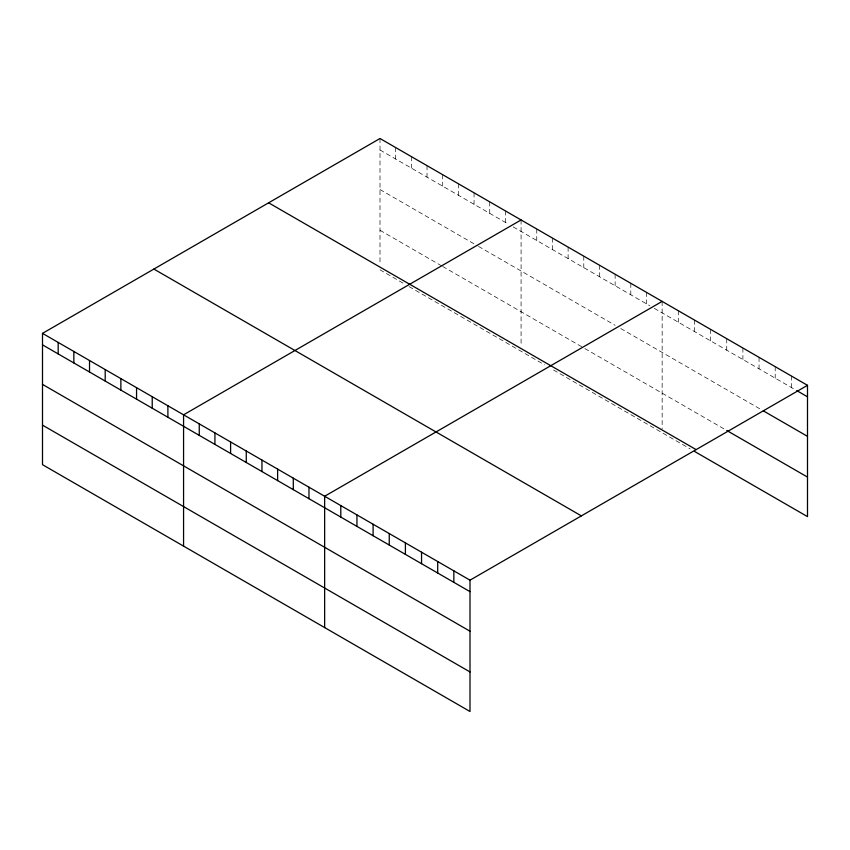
<?xml version="1.0" encoding="UTF-8"?>
<svg xmlns="http://www.w3.org/2000/svg" width="850" height="850" viewBox="0 0 850 850"><rect width="100%" height="100%" fill="white"/><g stroke="black" fill="none" stroke-linecap="round" stroke-linejoin="round"><path stroke-width="0.64" stroke-dasharray="4.25 3.19" d="M380.003 149.993L508.767 224.336M513.241 226.918L649.836 305.777M654.319 308.369L795.653 389.969M380.003 189.539L477.413 245.778M478.539 246.426L615.124 325.284M620.723 328.514L762.28 410.242M380.003 230.276L441.586 265.837M442.701 266.475L583.78 347.926M584.896 348.574L725.677 429.845M380.003 269.822L404.642 284.049M409.116 286.631L544.595 364.841M553.552 370.016L690.147 448.885M791.35 375.998L791.35 387.483M775.2 366.669L775.2 378.154M759.05 357.351L759.05 368.836M742.9 348.022L742.9 359.507M726.75 338.693L726.75 350.189M710.6 329.375L710.6 340.861M694.45 320.046L694.45 331.532M678.3 310.728L678.3 322.214M662.15 301.399L662.15 428.761M646.478 292.358L646.478 303.843M630.806 283.305L630.806 294.791M615.124 274.252L615.124 285.738M599.452 265.2L599.452 276.686M583.78 256.158L583.78 267.644M568.108 247.106L568.108 258.591M552.426 238.053L552.426 249.539M536.754 229.001L536.754 240.486M521.082 219.959L521.082 346.003M505.41 210.906L505.41 222.392M489.728 201.854L489.728 213.339M474.056 192.801L474.056 204.298M458.384 183.759L458.384 195.245M442.701 174.707L442.701 186.192M427.029 165.654L427.029 177.14M411.358 156.602L411.358 168.098M395.686 147.56L395.686 159.046M380.003 138.508L380.003 264.552"/><path stroke-width="1.27" d="M42.5 333.37L469.997 580.178L469.997 711.492L42.5 464.684L42.5 333.37L380.003 138.508L807.5 385.316L807.5 516.63L694.45 451.371M521.082 219.959L183.568 414.811L183.568 546.125M662.15 301.399L324.647 496.262L324.647 627.576M469.997 580.178L807.5 385.316M796.737 390.586L807.5 396.801M763.353 410.858L807.5 436.348M726.75 430.472L807.5 477.094M268.632 202.81L696.118 449.618M153.882 269.067L581.368 515.876M42.5 344.856L469.997 591.664M42.5 384.391L469.997 631.21M42.5 425.138L469.997 671.946M453.847 570.849L453.847 582.335M437.697 561.531L437.697 573.017M421.547 552.202L421.547 563.688M405.397 542.884L405.397 554.37M389.247 533.556L389.247 545.041M373.097 524.237L373.097 535.723M356.947 514.909L356.947 526.394M340.797 505.58L340.797 517.076M308.975 487.209L308.975 498.695M293.293 478.157L293.293 489.642M277.621 469.115L277.621 480.601M261.949 460.062L261.949 471.548M246.266 451.01L246.266 462.496M230.594 441.957L230.594 453.454M214.923 432.916L214.923 444.401M199.251 423.863L199.251 435.349M167.896 405.758L167.896 417.254M152.224 396.716L152.224 408.202M136.553 387.664L136.553 399.149M120.87 378.611L120.87 390.097M105.198 369.569L105.198 381.055M89.526 360.517L89.526 372.002M73.854 351.464L73.854 362.95M58.172 342.412L58.172 353.897"/></g></svg>
